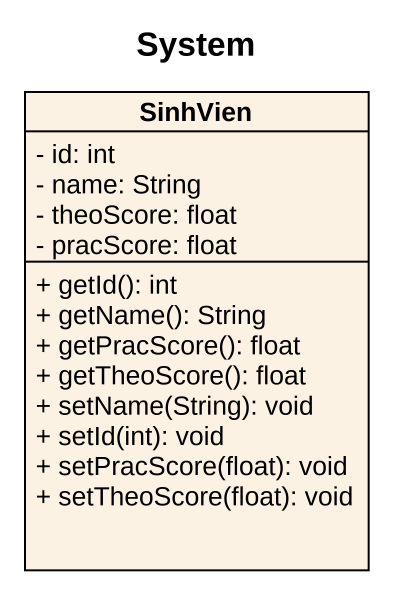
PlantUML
@startuml
title System
hide circle
hide empty members
skinparam classAttributeIconSize 0
class SinhVien {
  - id: int
  - name: String
  - theoScore: float
  - pracScore: float
  + getId(): int
  + getName(): String
  + getPracScore(): float
  + getTheoScore(): float
  + setName(String): void
  + setId(int): void
  + setPracScore(float): void
  + setTheoScore(float): void
}
@enduml
